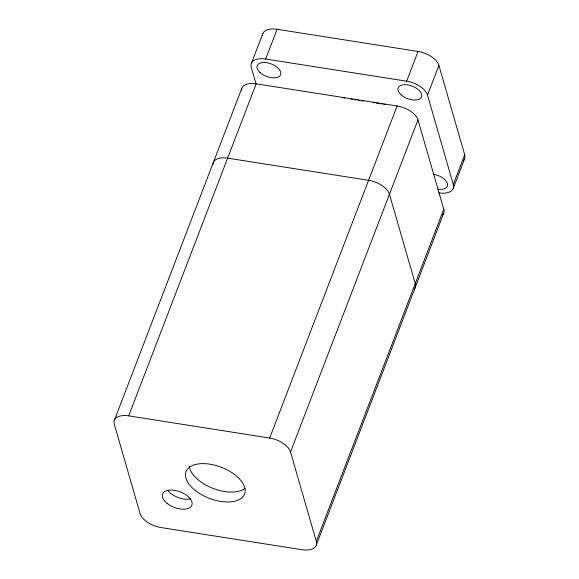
<?xml version="1.0" encoding="UTF-8"?>
<svg xmlns="http://www.w3.org/2000/svg" width="579" height="579" viewBox="0 0 579 579"><rect width="100%" height="100%" fill="white"/><g stroke="black" fill="none" stroke-linecap="round" stroke-linejoin="round"><path stroke-width="0.87" d="M114.353 420.347L241.819 88.276M251.329 63.495L262.743 33.763M443.775 209.258L316.308 541.322A18.803 9.988 21 0 1 301.905 549.717L160.94 527.541A18.803 9.988 21 0 1 140.096 513.602L114.302 424.262A18.803 9.988 21 0 1 128.697 415.867L256.164 83.803L397.129 105.979A18.803 9.988 21 0 1 417.973 119.918L443.775 209.258A18.803 9.988 21 0 1 442.667 214.918M256.048 83.919L251.279 67.417A18.803 9.988 21 0 1 265.674 59.022L277.095 29.283L418.06 51.459A18.803 9.988 21 0 1 438.904 65.398L464.698 154.738A18.803 9.988 21 0 1 463.591 160.397M316.308 541.322L290.506 451.989A18.803 9.988 21 0 0 269.662 438.05L397.129 105.979M438.889 192.872A18.803 9.988 21 0 0 453.285 184.477L427.49 95.137A18.803 9.988 21 0 0 406.646 81.198L418.06 51.459M290.506 451.989L417.973 119.918M427.49 95.137L438.904 65.398M453.285 184.477L464.698 154.738M316.257 545.237L443.724 213.173M453.234 188.392L464.647 158.653M265.674 59.022L406.646 81.198M343.043 97.844L344.809 98.119M350.975 99.089L352.741 99.364M354.5 99.646L356.259 99.921M358.025 100.196L359.783 100.478M361.549 100.753L363.308 101.028M372.999 102.555L374.765 102.83M376.524 103.113L378.29 103.388M380.048 103.663L381.814 103.945M383.573 104.22L385.339 104.495M128.697 415.867L269.662 438.05M262.403 35.688A18.803 9.988 21 0 1 277.095 29.283M433.512 174.257A12.535 6.658 21 0 1 447.415 183.55A12.535 6.658 21 0 1 437.818 189.145M241.472 90.208A18.803 9.988 21 0 1 256.164 83.803M212.934 164.552A18.803 9.988 21 0 1 227.627 158.147L368.591 180.322A18.803 9.988 21 0 1 389.435 194.262L415.237 283.601A18.803 9.988 21 0 1 414.13 289.261M190.592 498.968A15.669 8.323 21 0 1 167.939 490.471M245.185 488.285A31.331 16.653 21 0 1 212.956 488.358A31.331 16.653 21 0 1 189.384 466.652M260.174 72.65A12.535 6.658 21 0 0 280.323 75.248A12.535 6.658 21 0 0 266.21 62.662A12.535 6.658 21 0 0 260.174 72.65M401.138 94.826A12.535 6.658 21 0 0 421.288 97.424A12.535 6.658 21 0 0 407.175 84.845A12.535 6.658 21 0 0 401.138 94.826M167.172 503.448A15.669 8.323 21 0 0 191.801 505.358A15.669 8.323 21 0 0 172.672 490.116A15.669 8.323 21 0 0 167.172 503.448M195.21 490.406A31.331 16.653 21 0 0 244.476 494.227A31.331 16.653 21 0 0 206.218 463.743A31.331 16.653 21 0 0 195.21 490.406"/></g></svg>
